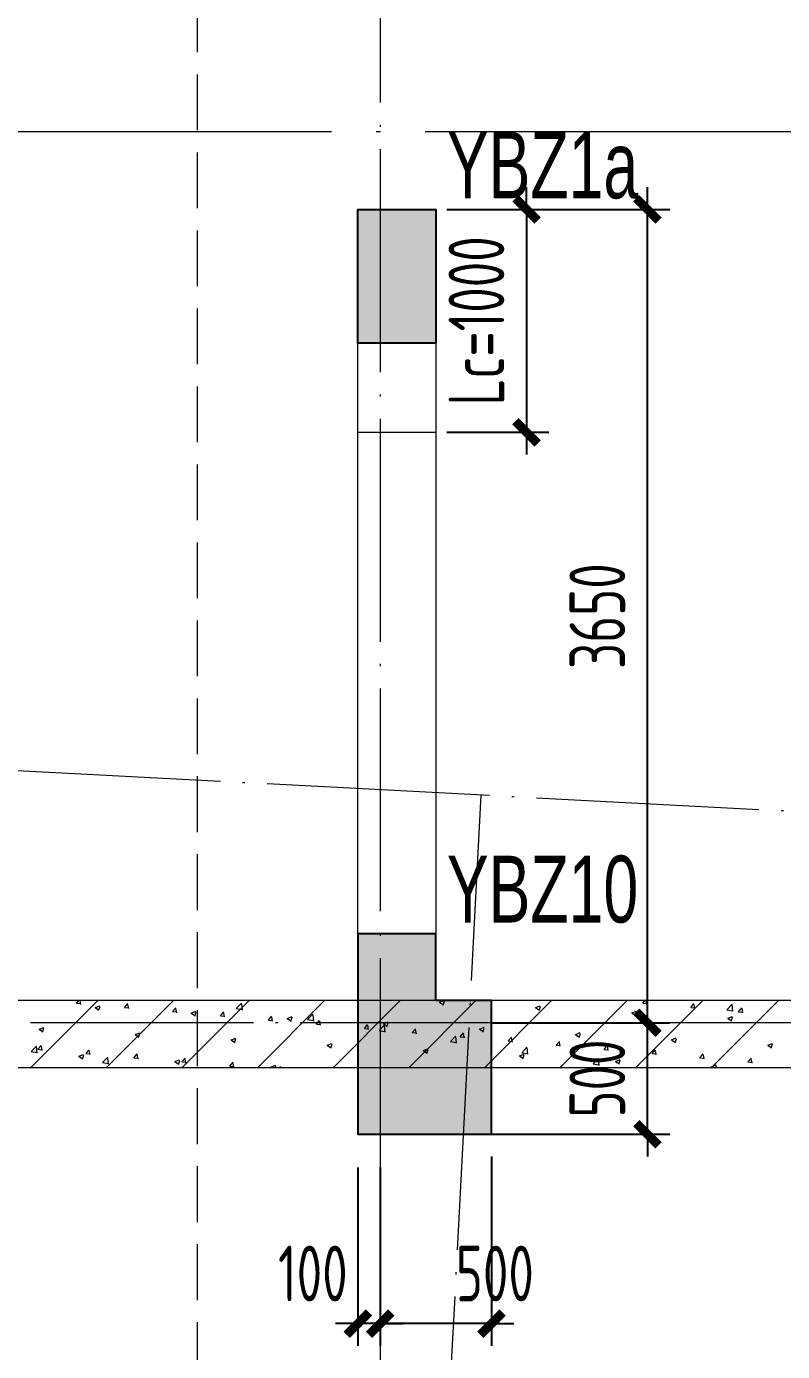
# Model space of a CAD drawing. Extents: x 5874492 to 7194610, y -939842 to -279257.
# Drawn here: x 6327158 to 6330551, y -477364 to -471418 of the extents above; entities that cross this region are included whole.
import ezdxf

# ---------------------------------------------------------------- set-up
doc = ezdxf.new("R2010")
doc.units = 0
doc.header["$LTSCALE"] = 1000
doc.linetypes.add('DASH', pattern=[0.35, 0.25, -0.1])
doc.linetypes.add('DOTE', pattern=[2.42, 2, -0.2, 0.02, -0.2])
for name, color, linetype, lineweight in [('A-轴线-塔楼', 1, 'DOTE', 9), ('S-基础-DQ', 6, 'Continuous', 20), ('S-基础-HATCH', 251, 'Continuous', 20), ('S-墙柱-DIM', 3, 'Continuous', 20), ('S-墙柱-Lc填充', 8, 'Continuous', 20), ('S-墙柱-WALL', 6, 'Continuous', 20), ('S-板-BEAM-CON', 2, 'Continuous', 20), ('S-轴网-轴线', 1, 'DOTE', 9), ('S-通用-TEXT', 7, 'Continuous', 20)]:
    doc.layers.add(name, color=color, linetype=linetype, lineweight=lineweight)
doc.layers.add('COLU_TH', color=5, linetype='Continuous')
doc.styles.add('BW_Dim', font='Bweng.shx', dxfattribs={"width": 0.7, "bigfont": 'hztxt.shx'})
doc.styles.add('TSSD_Dimension', font='tssdeng.shx', dxfattribs={"width": 0.7, "bigfont": 'tssdchn.shx'})
doc.dimstyles.new('TSSD_100_100', dxfattribs={"dimtxt": 250, "dimasz": 100, "dimexe": 100, "dimexo": 100, "dimgap": 100, "dimtad": 1, "dimdec": 0, "dimzin": 0, "dimdsep": 46, "dimtxsty": 'TSSD_Dimension', "dimblk": 'ARCHTICK', "dimcen": 0, "dimdle": 100, "dimclrt": 7, "dimadec": 0, "dimazin": 0, "dimtfac": 1, "dimtdec": 0, "dimtix": 1, "dimtmove": 2, "dimatfit": 0, "dimfxl": 0, "dimtolj": 1, "dimtzin": 0, "dimarcsym": 0})

# ---------------------------------------------------------------- blocks, each defined once
blk = doc.blocks.new('_ArchTick')
at = {"color": 0, "linetype": 'ByBlock', "const_width": 0.4}
blk.add_lwpolyline([(-0.5, -0.5), (0.5, 0.5)], dxfattribs=at)
blk = doc.blocks.new('*D1950')
at = {"layer": 'Defpoints', "color": 0, "transparency": 16777216}
for p in [(6329144.5, -475889.2), (6329944.5, -475889.2), (6329144.5, -476389.2)]:
    blk.add_point(p, dxfattribs=at)
at = {"layer": 'S-墙柱-DIM', "color": 0, "lineweight": -2, "transparency": 16777216}
for p, q in [((6329944.5, -475889.2), (6329944.5, -475789.2)), ((6329244.5, -475889.2), (6330044.5, -475889.2)), ((6329944.5, -476389.2), (6329944.5, -475889.2)), ((6329244.5, -476389.2), (6330044.5, -476389.2)), ((6329944.5, -476389.2), (6329944.5, -476489.2))]:
    blk.add_line(p, q, dxfattribs=at)
at = {"layer": 'S-墙柱-DIM', "color": 0, "lineweight": -2, "transparency": 16777216, "xscale": 100, "yscale": 100, "zscale": 100}
for p, rotation in [((6329944.5, -475889.2), 270), ((6329944.5, -476389.2), 90)]:
    blk.add_blockref('_ArchTick', p, dxfattribs=dict(at, rotation=rotation))
at = {"layer": 'S-墙柱-DIM', "color": 7, "transparency": 16777216, "insert": (6329719.5, -476139.2), "char_height": 250, "attachment_point": 5, "rotation": 90, "style": 'TSSD_Dimension'}
blk.add_mtext('\\A1;500', dxfattribs=at)
blk = doc.blocks.new('*D1951')
at = {"layer": 'Defpoints', "color": 0, "transparency": 16777216}
for p in [(6329144.5, -472239.2), (6329944.5, -472239.2), (6329144.5, -475889.2)]:
    blk.add_point(p, dxfattribs=at)
at = {"layer": 'S-墙柱-DIM', "color": 0, "lineweight": -2, "transparency": 16777216}
for p, q in [((6329944.5, -475989.2), (6329944.5, -472139.2)), ((6329244.5, -472239.2), (6330044.5, -472239.2)), ((6329244.5, -475889.2), (6330044.5, -475889.2))]:
    blk.add_line(p, q, dxfattribs=at)
at = {"layer": 'S-墙柱-DIM', "color": 0, "lineweight": -2, "transparency": 16777216, "xscale": 100, "yscale": 100, "zscale": 100}
for p, rotation in [((6329944.5, -472239.2), 90), ((6329944.5, -475889.2), 270)]:
    blk.add_blockref('_ArchTick', p, dxfattribs=dict(at, rotation=rotation))
at = {"layer": 'S-墙柱-DIM', "color": 7, "transparency": 16777216, "insert": (6329719.5, -474064.2), "char_height": 250, "attachment_point": 5, "rotation": 90, "style": 'TSSD_Dimension'}
blk.add_mtext('\\A1;3650', dxfattribs=at)
blk = doc.blocks.new('*D1952')
at = {"layer": 'Defpoints', "color": 0, "transparency": 16777216}
for p in [(6328744.5, -476439.2), (6329244.5, -476389.2), (6328744.5, -477239.2)]:
    blk.add_point(p, dxfattribs=at)
at = {"layer": 'S-墙柱-DIM', "color": 0, "lineweight": -2, "transparency": 16777216}
for p, q in [((6329244.5, -476489.2), (6329244.5, -477339.2)), ((6328744.5, -476539.2), (6328744.5, -477339.2)), ((6328744.5, -477239.2), (6328644.5, -477239.2)), ((6329244.5, -477239.2), (6328744.5, -477239.2)), ((6329244.5, -477239.2), (6329344.5, -477239.2))]:
    blk.add_line(p, q, dxfattribs=at)
at = {"layer": 'S-墙柱-DIM', "color": 0, "lineweight": -2, "transparency": 16777216, "xscale": 100, "yscale": 100, "zscale": 100}
blk.add_blockref('_ArchTick', (6328744.5, -477239.2), dxfattribs=at)
at = {"layer": 'S-墙柱-DIM', "color": 0, "lineweight": -2, "transparency": 16777216, "xscale": 100, "yscale": 100, "zscale": 100, "rotation": 180}
blk.add_blockref('_ArchTick', (6329244.5, -477239.2), dxfattribs=at)
at = {"layer": 'S-墙柱-DIM', "color": 7, "transparency": 16777216, "insert": (6329259.6, -477014.2), "char_height": 250, "attachment_point": 5, "style": 'TSSD_Dimension'}
blk.add_mtext('\\A1;500', dxfattribs=at)
blk = doc.blocks.new('*D1953')
at = {"layer": 'Defpoints', "color": 0, "transparency": 16777216}
for p in [(6328644.5, -476439.2), (6328744.5, -476439.2), (6328644.5, -477239.2)]:
    blk.add_point(p, dxfattribs=at)
at = {"layer": 'S-墙柱-DIM', "color": 0, "lineweight": -2, "transparency": 16777216}
for p, q in [((6328644.5, -476539.2), (6328644.5, -477339.2)), ((6328744.5, -476539.2), (6328744.5, -477339.2)), ((6328644.5, -477239.2), (6328544.5, -477239.2)), ((6328744.5, -477239.2), (6328644.5, -477239.2)), ((6328744.5, -477239.2), (6328844.5, -477239.2))]:
    blk.add_line(p, q, dxfattribs=at)
at = {"layer": 'S-墙柱-DIM', "color": 0, "lineweight": -2, "transparency": 16777216, "xscale": 100, "yscale": 100, "zscale": 100}
blk.add_blockref('_ArchTick', (6328644.5, -477239.2), dxfattribs=at)
at = {"layer": 'S-墙柱-DIM', "color": 0, "lineweight": -2, "transparency": 16777216, "xscale": 100, "yscale": 100, "zscale": 100, "rotation": 180}
blk.add_blockref('_ArchTick', (6328744.5, -477239.2), dxfattribs=at)
at = {"layer": 'S-墙柱-DIM', "color": 7, "transparency": 16777216, "insert": (6328442.9, -477014.2), "char_height": 250, "attachment_point": 5, "style": 'TSSD_Dimension'}
blk.add_mtext('\\A1;100', dxfattribs=at)
blk = doc.blocks.new('*D1989')
at = {"layer": 'Defpoints', "color": 0, "transparency": 16777216}
for p in [(6328944.5, -472239.2), (6328944.5, -473239.2), (6329402, -473239.2)]:
    blk.add_point(p, dxfattribs=at)
at = {"layer": 'S-墙柱-DIM', "color": 0, "lineweight": -2, "transparency": 16777216}
for p, q in [((6329402, -472239.2), (6329402, -472139.2)), ((6329044.5, -472239.2), (6329502, -472239.2)), ((6329402, -472239.2), (6329402, -473239.2)), ((6329044.5, -473239.2), (6329502, -473239.2)), ((6329402, -473239.2), (6329402, -473339.2))]:
    blk.add_line(p, q, dxfattribs=at)
at = {"layer": 'S-墙柱-DIM', "color": 0, "lineweight": -2, "transparency": 16777216, "xscale": 100, "yscale": 100, "zscale": 100}
for p, rotation in [((6329402, -472239.2), 270), ((6329402, -473239.2), 90)]:
    blk.add_blockref('_ArchTick', p, dxfattribs=dict(at, rotation=rotation))
at = {"layer": 'S-墙柱-DIM', "color": 7, "transparency": 16777216, "insert": (6329177, -472739.2), "char_height": 250, "attachment_point": 5, "rotation": 90, "style": 'TSSD_Dimension'}
blk.add_mtext('\\A1;Lc=1000', dxfattribs=at)
blk = doc.blocks.new('A$C3FF375C5')
at = {"layer": 'A-轴线-塔楼', "linetype": 'DOTE', "ltscale": 0.5}
for p, q in [((41100, 18440.3), (41100, -8548.9)), ((59891.4, 0), (-2283.6, 0))]:
    blk.add_line(p, q, dxfattribs=at)
at = {"layer": 'A-轴线-塔楼', "ltscale": 0.5}
for p, q in [((54883.4, 324.4), (37003.6, 1259.5)), ((41194.4, -5852.5), (41554, 1021.6))]:
    blk.add_line(p, q, dxfattribs=at)
blk = doc.blocks.new('sfdgjhgfhgkjhk')
at = {"layer": 'S-基础-DQ'}
for points in [[(6945492.3, 358792.4), (6945492.3, 356336.1), (6963809.2, 356336.1), (6963809.2, 354236.1), (6966809.2, 354236.1), (6966809.2, 354586.1), (6971909.2, 354586.1), (6971909.2, 347036.1), (6977909.2, 347036.1), (6977909.2, 339686.1), (6931592.3, 339686.1), (6931592.3, 336293.7)], [(6931892.3, 336293.7), (6931892.3, 339386.1), (6978209.2, 339386.1), (6978209.2, 347336.1), (6972209.2, 347336.1), (6972209.2, 354886.1), (6966509.2, 354886.1), (6966509.2, 354536.1), (6964109.2, 354536.1), (6964109.2, 356636.1), (6945792.3, 356636.1), (6945792.3, 358792.4)]]:
    blk.add_lwpolyline(points, dxfattribs=at)
at = {"layer": 'S-基础-HATCH'}
for p, q in [((6970442.1, 339386.1), (6970742.1, 339686.1)), ((6970647.5, 339673.9), (6970657.7, 339686.1)), ((6970647.5, 339673.9), (6970665.4, 339672.4)), ((6970666.1, 339669), (6970662.9, 339686.1)), ((6970730.6, 339654.1), (6970751.6, 339662.1)), ((6970730.6, 339654.1), (6970745.5, 339644)), ((6970746.2, 339640.7), (6970752.3, 339658.8)), ((6970781.5, 339386.1), (6971081.5, 339686.1)), ((6970862.6, 339655.1), (6970877.1, 339672.3)), ((6970862.6, 339655.1), (6970880.6, 339653.5)), ((6970881.2, 339650.2), (6970877.8, 339669)), ((6971077.8, 339636.3), (6971092.3, 339653.5)), ((6971077.8, 339636.3), (6971095.7, 339634.7)), ((6971096.4, 339631.4), (6971092.9, 339650.2)), ((6971120.9, 339386.1), (6971420.9, 339686.1)), ((6971161.7, 339630), (6971182.7, 339638.1)), ((6971177.3, 339616.6), (6971183.4, 339634.8)), ((6971293, 339617.5), (6971307.4, 339634.7)), ((6971311.6, 339612.5), (6971308.1, 339631.3)), ((6971364, 339650.4), (6971387.3, 339674.8)), ((6971364, 339650.4), (6971390.7, 339646.3)), ((6971391.3, 339643.4), (6971388, 339671.9)), ((6971460.3, 339386.1), (6971760.3, 339686.1)), ((6971799.8, 339386.1), (6972099.8, 339686.1)), ((6972139.2, 339386.1), (6972439.2, 339686.1)), ((6972276.1, 339678.8), (6972295.3, 339686.1)), ((6972276.1, 339678.8), (6972291, 339668.7)), ((6972291.7, 339665.4), (6972297.7, 339683.5)), ((6972478.6, 339386.1), (6972778.6, 339686.1)), ((6972707.2, 339654.7), (6972728.2, 339662.8)), ((6972707.2, 339654.7), (6972722.1, 339644.7)), ((6972722.8, 339641.3), (6972728.9, 339659.5)), ((6972818, 339386.1), (6973118, 339686.1)), ((6973138.4, 339630.7), (6973159.4, 339638.8)), ((6973153.9, 339617.3), (6973160, 339635.4)), ((6973157.4, 339386.1), (6973457.4, 339686.1)), ((6973188, 339673.7), (6973198.4, 339686.1)), ((6973188, 339673.7), (6973205.9, 339672.1)), ((6973206.6, 339668.8), (6973203.4, 339686.1)), ((6973403.1, 339654.9), (6973417.6, 339672.1)), ((6973403.1, 339654.9), (6973421.1, 339653.3)), ((6973421.7, 339649.9), (6973418.3, 339668.7)), ((6973496.8, 339386.1), (6973796.8, 339686.1)), ((6973565.4, 339644.7), (6973588.8, 339669.1)), ((6973565.4, 339644.7), (6973592.1, 339640.6)), ((6973592.7, 339637.7), (6973589.4, 339666.2)), ((6973618.3, 339636), (6973632.8, 339653.3)), ((6973618.3, 339636), (6973636.3, 339634.5)), ((6973636.9, 339631.1), (6973633.4, 339649.9)), ((6971161.7, 339630), (6971176.7, 339620)), ((6971293, 339617.5), (6971310.9, 339615.9)), ((6971508.2, 339598.6), (6971522.6, 339615.9)), ((6971508.2, 339598.6), (6971526.1, 339597.1)), ((6971526.8, 339593.7), (6971523.3, 339612.5)), ((6971592.9, 339606), (6971613.9, 339614.1)), ((6971592.9, 339606), (6971607.8, 339596)), ((6971608.5, 339592.6), (6971614.5, 339610.7)), ((6971684.1, 339600.8), (6971707.5, 339625.1)), ((6971684.1, 339600.8), (6971710.8, 339596.6)), ((6971711.5, 339593.8), (6971708.2, 339622.3)), ((6971723.3, 339579.8), (6971737.8, 339597)), ((6971723.3, 339579.8), (6971741.3, 339578.2)), ((6971741.9, 339574.9), (6971738.5, 339593.7)), ((6971938.5, 339561), (6971953, 339578.2)), ((6971957.1, 339556.1), (6971953.7, 339574.9)), ((6972004.3, 339551.1), (6972027.7, 339575.5)), ((6972024, 339582), (6972045, 339590.1)), ((6972024, 339582), (6972038.9, 339571.9)), ((6972031.6, 339544.1), (6972028.3, 339572.6)), ((6972039.6, 339568.6), (6972045.7, 339586.7)), ((6973138.4, 339630.7), (6973153.3, 339620.6)), ((6973569.5, 339606.7), (6973590.5, 339614.7)), ((6973569.5, 339606.7), (6973584.4, 339596.6)), ((6973585.1, 339593.3), (6973591.2, 339611.4)), ((6970478.5, 339557.3), (6970499.5, 339565.4)), ((6970478.5, 339557.3), (6970493.5, 339547.2)), ((6970494.1, 339543.9), (6970500.2, 339562)), ((6970909.7, 339533.3), (6970930.7, 339541.4)), ((6970909.7, 339533.3), (6970924.6, 339523.2)), ((6970925.3, 339519.9), (6970931.3, 339538)), ((6971340.8, 339509.3), (6971361.8, 339517.3)), ((6971356.4, 339495.9), (6971362.5, 339514)), ((6971938.5, 339561), (6971956.5, 339559.4)), ((6972004.3, 339551.1), (6972031, 339547)), ((6972153.7, 339542.2), (6972168.2, 339559.4)), ((6972153.7, 339542.2), (6972171.6, 339540.6)), ((6972172.3, 339537.2), (6972168.8, 339556)), ((6972324.5, 339501.5), (6972347.9, 339525.8)), ((6972351.8, 339494.5), (6972348.5, 339522.9)), ((6972368.9, 339523.3), (6972383.3, 339540.6)), ((6972368.9, 339523.3), (6972386.8, 339521.8)), ((6972387.5, 339518.4), (6972384, 339537.2)), ((6972455.2, 339558), (6972476.2, 339566)), ((6972455.2, 339558), (6972470.1, 339547.9)), ((6972470.7, 339544.6), (6972476.8, 339562.7)), ((6972584.1, 339504.5), (6972598.5, 339521.7)), ((6972602.7, 339499.6), (6972599.2, 339518.4)), ((6972886.3, 339533.9), (6972907.3, 339542)), ((6972886.3, 339533.9), (6972901.2, 339523.9)), ((6972901.9, 339520.5), (6972908, 339538.7)), ((6973317.4, 339509.9), (6973338.4, 339518)), ((6973333, 339496.5), (6973339.1, 339514.6)), ((6970443.2, 339457.5), (6970466.6, 339481.9)), ((6970443.2, 339457.5), (6970469.9, 339453.4)), ((6970470.6, 339450.5), (6970467.2, 339479)), ((6970473.9, 339467.1), (6970488.4, 339484.3)), ((6970473.9, 339467.1), (6970491.8, 339465.5)), ((6970492.5, 339462.2), (6970489, 339481)), ((6970689.1, 339448.3), (6970703.5, 339465.5)), ((6970707.7, 339443.4), (6970704.2, 339462.2)), ((6971340.8, 339509.3), (6971355.7, 339499.2)), ((6971771.9, 339485.2), (6971793, 339493.3)), ((6971771.9, 339485.2), (6971786.9, 339475.2)), ((6971787.5, 339471.8), (6971793.6, 339490)), ((6972203.1, 339461.2), (6972224.1, 339469.3)), ((6972203.1, 339461.2), (6972218, 339451.1)), ((6972218.7, 339447.8), (6972224.8, 339465.9)), ((6972324.5, 339501.5), (6972351.2, 339497.3)), ((6972584.1, 339504.5), (6972602, 339502.9)), ((6972644.7, 339451.8), (6972668, 339476.2)), ((6972672, 339444.8), (6972668.7, 339473.3)), ((6972799.2, 339485.7), (6972813.7, 339502.9)), ((6972799.2, 339485.7), (6972817.2, 339484.1)), ((6972817.8, 339480.8), (6972814.4, 339499.6)), ((6973014.4, 339466.8), (6973028.9, 339484.1)), ((6973014.4, 339466.9), (6973032.3, 339465.3)), ((6973033, 339461.9), (6973029.5, 339480.7)), ((6973229.6, 339448), (6973244.1, 339465.3)), ((6973248.2, 339443.1), (6973244.7, 339461.9)), ((6973317.4, 339509.9), (6973332.4, 339499.9)), ((6973748.6, 339485.9), (6973769.6, 339494)), ((6973748.6, 339485.9), (6973763.5, 339475.8)), ((6973764.2, 339472.5), (6973770.2, 339490.6)), ((6970657.6, 339436.5), (6970678.6, 339444.6)), ((6970657.6, 339436.5), (6970672.5, 339426.5)), ((6970673.2, 339423.1), (6970679.3, 339441.3)), ((6970689.1, 339448.3), (6970707, 339446.7)), ((6970763.4, 339407.8), (6970786.8, 339432.2)), ((6970763.4, 339407.8), (6970790.1, 339403.7)), ((6970790.7, 339400.8), (6970787.4, 339429.3)), ((6970904.3, 339429.4), (6970918.7, 339446.7)), ((6970904.3, 339429.4), (6970922.2, 339427.9)), ((6970922.9, 339424.5), (6970919.4, 339443.3)), ((6971088.7, 339412.5), (6971109.7, 339420.6)), ((6971088.7, 339412.5), (6971103.7, 339402.4)), ((6971104.3, 339399.1), (6971110.4, 339417.2)), ((6971119.4, 339410.6), (6971133.9, 339427.9)), ((6971119.4, 339410.6), (6971137.4, 339409.1)), ((6971138, 339405.7), (6971134.6, 339424.5)), ((6971334.6, 339391.8), (6971349.1, 339409)), ((6971353.2, 339386.9), (6971349.7, 339405.7)), ((6971519.9, 339388.5), (6971540.9, 339396.5)), ((6972634.2, 339437.2), (6972655.2, 339445.2)), ((6972634.2, 339437.2), (6972649.1, 339427.1)), ((6972644.7, 339451.8), (6972671.3, 339447.7)), ((6972649.8, 339423.8), (6972655.9, 339441.9)), ((6972964.8, 339402.2), (6972988.2, 339426.5)), ((6972964.8, 339402.2), (6972991.5, 339398)), ((6972992.2, 339395.1), (6972988.9, 339423.6)), ((6973065.4, 339413.2), (6973086.4, 339421.2)), ((6973065.4, 339413.2), (6973080.3, 339403.1)), ((6973080.9, 339399.8), (6973087, 339417.9)), ((6973229.6, 339448), (6973247.5, 339446.5)), ((6973444.8, 339429.2), (6973459.2, 339446.4)), ((6973444.8, 339429.2), (6973462.7, 339427.6)), ((6973463.4, 339424.3), (6973459.9, 339443.1)), ((6973496.5, 339389.1), (6973517.5, 339397.2)), ((6973515.6, 339386.1), (6973518.2, 339393.9)), ((6973659.9, 339410.4), (6973674.4, 339427.6)), ((6973659.9, 339410.4), (6973677.9, 339408.8)), ((6973678.5, 339405.5), (6973675.1, 339424.3)), ((6971334.6, 339391.8), (6971352.5, 339390.2)), ((6971519.9, 339388.5), (6971523.4, 339386.1)), ((6971539.2, 339386.1), (6971541.5, 339393.2)), ((6971560.8, 339386.1), (6971564.3, 339390.2)), ((6971565.1, 339386.1), (6971564.9, 339386.9)), ((6973496.5, 339389.1), (6973501, 339386.1))]:
    blk.add_line(p, q, dxfattribs=at)

msp = doc.modelspace()

# ---------------------------------------------------------------- hatches: boundary and pattern name
at = {"layer": 'S-基础-HATCH'}
h = msp.add_hatch(color=256, dxfattribs=at)
h.paths.add_polyline_path([(6328994.5, -466659.2), (6328644.5, -466659.2), (6328644.5, -466189.2), (6328494.5, -466189.2), (6328494.5, -465989.2), (6328344.5, -465989.2), (6328344.5, -465689.2), (6328644.5, -465689.2), (6328644.5, -465389.2), (6328994.5, -465389.2)])
h.paths.add_polyline_path([(6293494.5, -466659.2), (6293844.5, -466659.2), (6293844.5, -466189.2), (6293994.5, -466189.2), (6293994.5, -465989.2), (6294144.5, -465989.2), (6294144.5, -465689.2), (6293844.5, -465689.2), (6293844.5, -465389.2), (6293494.5, -465389.2)])
h.paths.add_polyline_path([(6300644.5, -463139.2), (6300644.5, -463439.2), (6300944.5, -463439.2), (6300944.5, -463364.2), (6301144.5, -463364.2), (6301144.5, -462864.2), (6300944.5, -462864.2), (6300944.5, -462639.2), (6300644.5, -462639.2), (6300644.5, -462939.2), (6300344.5, -462939.2), (6300344.5, -463139.2)])
h.paths.add_polyline_path([(6314194.5, -464389.2), (6313894.5, -464389.2), (6313894.5, -463489.2), (6313594.5, -463489.2), (6313594.5, -463189.2), (6314394.6, -463189.2), (6314394.6, -463689.2), (6314194.5, -463689.2)])
h.paths.add_polyline_path([(6308294.5, -464389.2), (6308594.5, -464389.2), (6308594.5, -463489.2), (6308894.5, -463489.2), (6308894.5, -463189.2), (6308094.5, -463189.2), (6308094.5, -463689.2), (6308294.5, -463689.2)])
h.paths.add_polyline_path([(6311794.5, -463289.2), (6312294.5, -463289.2), (6312294.5, -462889.2), (6312494.5, -462889.2), (6312494.5, -463189.2), (6312794.5, -463189.2), (6312794.5, -463489.2), (6311794.5, -463489.2)])
h.paths.add_polyline_path([(6310694.5, -463289.2), (6310194.5, -463289.2), (6310194.5, -462889.2), (6309994.5, -462889.2), (6309994.5, -463189.2), (6309694.5, -463189.2), (6309694.5, -463489.2), (6310694.5, -463489.2)])
h.paths.add_polyline_path([(6312494.5, -461889.2), (6312294.5, -461889.2), (6312294.5, -461189.2), (6311994.5, -461189.2), (6311994.5, -460989.2), (6312894.5, -460989.2), (6312894.5, -461589.2), (6312494.5, -461589.2)])
h.paths.add_polyline_path([(6309994.5, -461889.2), (6310194.5, -461889.2), (6310194.5, -461189.2), (6310494.5, -461189.2), (6310494.5, -460989.2), (6309594.5, -460989.2), (6309594.5, -461589.2), (6309994.5, -461589.2)])
h.paths.add_polyline_path([(6320544.5, -464339.2), (6320844.5, -464339.2), (6320844.5, -463439.2), (6321144.5, -463439.2), (6321144.5, -463239.2), (6320844.5, -463239.2), (6320844.5, -462939.2), (6320544.5, -462939.2), (6320544.5, -463239.2), (6320344.5, -463239.2), (6320344.5, -463739.2), (6320544.5, -463739.2)])
h.paths.add_polyline_path([(6323344.5, -462789.2), (6323544.5, -462789.2), (6323544.5, -463439.2), (6323044.5, -463439.2), (6323044.5, -463239.2), (6323344.5, -463239.2)])
h.paths.add_polyline_path([(6325544.5, -475739.2), (6324794.5, -475739.2), (6324794.5, -475589.2), (6324794.5, -475289.2), (6324444.5, -475289.2), (6324444.5, -475589.2), (6324444.5, -475739.2), (6323744.5, -475739.2), (6323744.5, -476089.2), (6325544.5, -476089.2)])
h.paths.add_polyline_path([(6317044.5, -475739.2), (6317769.5, -475739.2), (6317769.5, -475589.2), (6317769.5, -475239.2), (6318119.5, -475239.2), (6318119.5, -475589.2), (6318119.5, -475739.2), (6318844.5, -475739.2), (6318844.5, -476089.2), (6317044.5, -476089.2)])
h.paths.add_polyline_path([(6310344.5, -475739.2), (6311069.5, -475739.2), (6311069.5, -475589.2), (6311069.5, -475239.2), (6311419.5, -475239.2), (6311419.5, -475589.2), (6311419.5, -475739.2), (6312144.5, -475739.2), (6312144.5, -476089.2), (6310344.5, -476089.2)])
h.paths.add_polyline_path([(6324444.5, -472639.2), (6324444.5, -472039.2), (6324794.5, -472039.2), (6324794.5, -472639.2)])
h.paths.add_polyline_path([(6303644.5, -475739.2), (6304369.5, -475739.2), (6304369.5, -475589.2), (6304369.5, -475239.2), (6304719.5, -475239.2), (6304719.5, -475589.2), (6304719.5, -475589.2), (6304719.5, -475739.2), (6305444.5, -475739.2), (6305444.5, -476089.2), (6303644.5, -476089.2)])
h.paths.add_polyline_path([(6296944.5, -475739.2), (6297694.5, -475739.2), (6297694.5, -475539.2), (6297694.5, -475239.2), (6298044.5, -475239.2), (6298044.5, -475539.2), (6298044.5, -475739.2), (6298744.5, -475739.2), (6298744.5, -476089.2), (6296944.5, -476089.2)])
h.paths.add_polyline_path([(6287894.5, -475789.2), (6287894.5, -475489.2), (6287544.5, -475489.2), (6287544.5, -476389.2), (6288044.5, -476389.2), (6288044.5, -475789.2)])
h.paths.add_polyline_path([(6287894.5, -468489.2), (6288634.5, -468489.2), (6288634.5, -468139.2), (6287544.5, -468139.2), (6287544.5, -468839.2), (6287894.5, -468839.2)])
h.paths.add_polyline_path([(6293494.5, -468489.2), (6293494.5, -468789.2), (6293844.5, -468789.2), (6293844.5, -468139.2), (6292919.5, -468139.2), (6292919.5, -468489.2)])
h.paths.add_polyline_path([(6293844.5, -470589.2), (6293844.5, -471189.2), (6293494.5, -471189.2), (6293494.5, -470589.2)])
h.paths.add_polyline_path([(6293494.5, -472239.2), (6293844.5, -472239.2), (6293844.5, -472839.2), (6293494.5, -472839.2)])
h.paths.add_polyline_path([(6293494.5, -475789.2), (6293244.5, -475789.2), (6293244.5, -476389.2), (6293844.5, -476389.2), (6293844.5, -475489.2), (6293494.5, -475489.2)])
h.paths.add_polyline_path([(6297694.5, -472039.2), (6298044.5, -472039.2), (6298044.5, -472639.2), (6297694.5, -472639.2)])
h.paths.add_polyline_path([(6293494.5, -461389.2), (6293494.5, -461689.2), (6293844.5, -461689.2), (6293844.5, -460639.2), (6293194.5, -460639.2), (6293194.5, -461389.2)])
h.paths.add_polyline_path([(6296144.5, -465689.2), (6296544.5, -465689.2), (6296544.5, -465989.2), (6296144.5, -465989.2)])
h.paths.add_polyline_path([(6300644.5, -460839.2), (6300344.5, -460839.2), (6300344.5, -460539.2), (6301244.5, -460539.2), (6301244.5, -461139.2), (6300944.5, -461139.2), (6300944.5, -461439.2), (6300644.5, -461439.2)])
h.paths.add_polyline_path([(6300944.5, -464339.2), (6300644.5, -464339.2), (6300644.5, -463939.2), (6300944.5, -463939.2)])
h.paths.add_polyline_path([(6298544.5, -460839.2), (6298544.5, -461339.2), (6298344.5, -461339.2), (6298344.5, -460539.2), (6298844.5, -460539.2), (6298844.5, -460839.2)])
h.paths.add_polyline_path([(6298544.5, -462939.2), (6298544.5, -462439.2), (6298344.5, -462439.2), (6298344.5, -463139.2), (6298844.5, -463139.2), (6298844.5, -462939.2)])
h.paths.add_polyline_path([(6300619.5, -465989.2), (6300619.5, -465689.2), (6301019.5, -465689.2), (6301019.5, -465989.2)])
h.paths.add_polyline_path([(6302244.5, -465989.2), (6302244.5, -466329.2), (6302744.5, -466329.2), (6302744.5, -465689.2), (6301944.5, -465689.2), (6301944.5, -465989.2)])
h.paths.add_polyline_path([(6298044.5, -468389.2), (6297694.5, -468389.2), (6297694.5, -467989.2), (6298044.5, -467989.2)])
h.paths.add_polyline_path([(6298044.5, -465989.2), (6298294.5, -465989.2), (6298294.5, -465689.2), (6297694.5, -465689.2), (6297694.5, -466289.2), (6298044.5, -466289.2)])
h.paths.add_polyline_path([(6301594.5, -470189.2), (6301244.5, -470189.2), (6301244.5, -469789.2), (6301594.5, -469789.2)])
h.paths.add_polyline_path([(6301594.5, -467789.2), (6302494.5, -467789.2), (6302494.5, -467489.2), (6301244.5, -467489.2), (6301244.5, -468089.2), (6301594.5, -468089.2)])
h.paths.add_polyline_path([(6307494.5, -467789.2), (6307494.5, -468089.2), (6307844.5, -468089.2), (6307844.5, -467489.2), (6306594.5, -467489.2), (6306594.5, -467789.2)])
h.paths.add_polyline_path([(6307844.5, -469789.2), (6307844.5, -470189.2), (6307494.5, -470189.2), (6307494.5, -469789.2)])
h.paths.add_polyline_path([(6305044.5, -467489.2), (6305044.5, -467689.2), (6304719.5, -467689.2), (6304719.5, -467989.2), (6304369.5, -467989.2), (6304369.5, -467689.2), (6304044.5, -467689.2), (6304044.5, -467489.2)])
h.paths.add_polyline_path([(6304719.5, -470189.2), (6304369.5, -470189.2), (6304369.5, -469789.2), (6304719.5, -469789.2)])
h.paths.add_polyline_path([(6301594.5, -474289.2), (6301244.5, -474289.2), (6301244.5, -473889.2), (6301594.5, -473889.2)])
h.paths.add_polyline_path([(6301594.5, -472089.2), (6301844.5, -472089.2), (6301844.5, -471789.2), (6301244.5, -471789.2), (6301244.5, -472389.2), (6301594.5, -472389.2)])
h.paths.add_polyline_path([(6307494.5, -472089.2), (6307494.5, -472389.2), (6307844.5, -472389.2), (6307844.5, -471789.2), (6307244.5, -471789.2), (6307244.5, -472089.2)])
h.paths.add_polyline_path([(6307844.5, -473889.2), (6307844.5, -474289.2), (6307494.5, -474289.2), (6307494.5, -473889.2)])
h.paths.add_polyline_path([(6304369.5, -471389.2), (6304719.5, -471389.2), (6304719.5, -471989.2), (6304369.5, -471989.2)])
h.paths.add_polyline_path([(6311069.5, -472039.2), (6311419.5, -472039.2), (6311419.5, -472639.2), (6311069.5, -472639.2)])
h.paths.add_polyline_path([(6320894.5, -467789.2), (6320894.5, -468089.2), (6321244.5, -468089.2), (6321244.5, -467489.2), (6319994.5, -467489.2), (6319994.5, -467789.2)])
h.paths.add_polyline_path([(6321244.5, -469789.2), (6321244.5, -470189.2), (6320894.5, -470189.2), (6320894.5, -469789.2)])
h.paths.add_polyline_path([(6320894.5, -472089.2), (6320894.5, -472389.2), (6321244.5, -472389.2), (6321244.5, -471789.2), (6320644.5, -471789.2), (6320644.5, -472089.2)])
h.paths.add_polyline_path([(6321244.5, -473889.2), (6321244.5, -474289.2), (6320894.5, -474289.2), (6320894.5, -473889.2)])
h.paths.add_polyline_path([(6318444.5, -467489.2), (6318444.5, -467689.2), (6318119.5, -467689.2), (6318119.5, -467989.2), (6317769.5, -467989.2), (6317769.5, -467689.2), (6317444.5, -467689.2), (6317444.5, -467489.2)])
h.paths.add_polyline_path([(6318119.5, -470189.2), (6317769.5, -470189.2), (6317769.5, -469789.2), (6318119.5, -469789.2)])
h.paths.add_polyline_path([(6314994.5, -470189.2), (6314644.5, -470189.2), (6314644.5, -469789.2), (6314994.5, -469789.2)])
h.paths.add_polyline_path([(6314994.5, -467789.2), (6315894.5, -467789.2), (6315894.5, -467489.2), (6314644.5, -467489.2), (6314644.5, -468089.2), (6314994.5, -468089.2)])
h.paths.add_polyline_path([(6317769.5, -471389.2), (6318119.5, -471389.2), (6318119.5, -471989.2), (6317769.5, -471989.2)])
h.paths.add_polyline_path([(6314994.5, -474289.2), (6314644.5, -474289.2), (6314644.5, -473889.2), (6314994.5, -473889.2)])
h.paths.add_polyline_path([(6314994.5, -472089.2), (6315244.5, -472089.2), (6315244.5, -471789.2), (6314644.5, -471789.2), (6314644.5, -472389.2), (6314994.5, -472389.2)])
h.paths.add_polyline_path([(6328994.5, -475789.2), (6328994.5, -475489.2), (6328644.5, -475489.2), (6328644.5, -476389.2), (6329244.5, -476389.2), (6329244.5, -475789.2)])
h.paths.add_polyline_path([(6328644.5, -472839.2), (6328644.5, -472239.2), (6328994.5, -472239.2), (6328994.5, -472839.2)])
h.paths.add_polyline_path([(6328994.5, -471189.2), (6328644.5, -471189.2), (6328644.5, -470789.2), (6328994.5, -470789.2)])
h.paths.add_polyline_path([(6328994.5, -468489.2), (6329344.5, -468489.2), (6329344.5, -468139.2), (6328644.5, -468139.2), (6328644.5, -468789.2), (6328994.5, -468789.2)])
h.paths.add_polyline_path([(6328994.3, -461289.2), (6329294.5, -461289.2), (6329294.5, -460639.2), (6328644.5, -460639.2), (6328644.5, -461589.2), (6328994.3, -461589.2)])
h.paths.add_polyline_path([(6326344.5, -465989.2), (6325944.5, -465989.2), (6325944.5, -465689.2), (6326344.5, -465689.2)])
h.paths.add_polyline_path([(6324444.5, -465989.2), (6324444.5, -466289.2), (6324794.5, -466289.2), (6324794.5, -465689.2), (6324194.5, -465689.2), (6324194.5, -465989.2)])
h.paths.add_polyline_path([(6324794.5, -467989.2), (6324794.5, -468389.2), (6324444.5, -468389.2), (6324444.5, -467989.2)])
h.paths.add_polyline_path([(6320844.5, -461239.2), (6321144.5, -461239.2), (6321144.5, -460939.2), (6320244.5, -460939.2), (6320244.5, -461539.2), (6320544.5, -461539.2), (6320544.5, -461839.2), (6320844.5, -461839.2)])
h.paths.add_polyline_path([(6323344.5, -461239.2), (6323344.5, -461689.2), (6323544.5, -461689.2), (6323544.5, -460639.2), (6323044.5, -460639.2), (6323044.5, -460939.2), (6322744.5, -460939.2), (6322744.5, -461239.2)])
h.paths.add_polyline_path([(6320244.5, -465989.2), (6320544.5, -465989.2), (6320544.5, -465689.2), (6319744.5, -465689.2), (6319744.5, -466329.2), (6320244.5, -466329.2)])
h.paths.add_polyline_path([(6321594.5, -465689.2), (6321869.5, -465689.2), (6321869.5, -465989.2), (6321594.5, -465989.2)])
h.paths.add_polyline_path([(6313894.5, -465989.2), (6313894.5, -465689.2), (6314294.5, -465689.2), (6314294.5, -465989.2)])
h.paths.add_polyline_path([(6315644.5, -465989.2), (6315644.5, -466329.2), (6316144.5, -466329.2), (6316144.5, -465689.2), (6315344.5, -465689.2), (6315344.5, -465989.2)])
h.paths.add_polyline_path([(6311694.5, -465689.2), (6311694.5, -465989.2), (6311419.5, -465989.2), (6311419.5, -466289.2), (6311069.5, -466289.2), (6311069.5, -465989.2), (6310994.5, -465989.2), (6310994.5, -465689.2)])
h.paths.add_polyline_path([(6311419.5, -468389.2), (6311069.5, -468389.2), (6311069.5, -467989.2), (6311419.5, -467989.2)])
h.paths.add_polyline_path([(6306844.5, -465989.2), (6307144.5, -465989.2), (6307144.5, -465689.2), (6306344.5, -465689.2), (6306344.5, -466329.2), (6306844.5, -466329.2)])
h.paths.add_polyline_path([(6308194.5, -465689.2), (6308594.5, -465689.2), (6308594.5, -465989.2), (6308194.5, -465989.2)])
h.paths.add_polyline_path([(6334594.5, -468489.2), (6334444.5, -468489.2), (6333854.5, -468489.2), (6333854.5, -468139.2), (6334944.5, -468139.2), (6334944.5, -468989.2), (6334594.5, -468989.2)])
h.paths.add_polyline_path([(6334594.5, -475789.2), (6334444.5, -475789.2), (6334444.5, -476389.2), (6334944.5, -476389.2), (6334944.5, -475489.2), (6334594.5, -475489.2)])

# ---------------------------------------------------------------- linework, layer by layer
at = {"layer": 'COLU_TH'}
for points in [[(6328644.5, -472839.2), (6328644.5, -472239.2), (6328994.5, -472239.2), (6328994.5, -472839.2)], [(6328994.5, -475789.2), (6328994.5, -475489.2), (6328644.5, -475489.2), (6328644.5, -476389.2), (6329244.5, -476389.2), (6329244.5, -475789.2)]]:
    msp.add_lwpolyline(points, close=True, dxfattribs=at)
at = {"layer": 'S-墙柱-Lc填充'}
msp.add_line((6328644.5, -473239.2), (6328994.5, -473239.2), dxfattribs=at)
at = {"layer": 'S-墙柱-WALL'}
msp.add_lwpolyline([(6328644.5, -476389.2), (6328644.5, -472239.2), (6328994.5, -472239.2), (6328994.5, -475789.2), (6329244.5, -475789.2), (6329244.5, -476389.2)], close=True, dxfattribs=at)
at = {"layer": 'S-板-BEAM-CON', "linetype": 'DASH'}
msp.add_lwpolyline([(6327924.5, -478533.1), (6327924.5, -478533.1), (6327924.5, -467242.1), (6330948.9, -467242.1), (6330948.9, -457313.7), (6325335.5, -456918.2), (6325747.5, -444588.6), (6342927.6, -445514.5), (6340936.4, -482067.3), (6327810, -481279.7)], close=True, dxfattribs=at)
at = {"layer": 'S-轴网-轴线'}
msp.add_lwpolyline([(6321686.3, -471889.2), (6338731.1, -471889.2)], dxfattribs=at)

# ---------------------------------------------------------------- block references
msp.add_blockref('sfdgjhgfhgkjhk', (-643264.6, -815475.3))
at = {"layer": 'S-轴网-轴线', "ltscale": 0.2}
msp.add_blockref('A$C3FF375C5', (6287644.5, -475889.2), dxfattribs=at)

# ---------------------------------------------------------------- texts
at = {"layer": 'S-通用-TEXT', "color": 6, "style": 'BW_Dim', "width": 0.7}
msp.add_text('YBZ1a', height=300, dxfattribs=at).set_placement((6329044.5, -472189.2))
at = {"layer": 'S-通用-TEXT', "style": 'BW_Dim', "width": 0.7}
msp.add_text('YBZ10', height=300, dxfattribs=at).set_placement((6329044.5, -475439.2))

# ---------------------------------------------------------------- dimensions: what is measured, and where the dimension line sits
at = {"layer": 'S-墙柱-DIM'}
dim = msp.add_linear_dim(base=(6329402, -473239.2), p1=(6328944.5, -472239.2), p2=(6328944.5, -473239.2), angle=270, text='Lc=<>', dimstyle='TSSD_100_100', dxfattribs=at)
dim.commit()
dim.dimension.update_dxf_attribs({"geometry": '*D1989', "text_midpoint": (6329177, -472739.2)})
for base, p1, p2, picture, middle in [((6329944.5, -472239.2), (6329144.5, -475889.2), (6329144.5, -472239.2), '*D1951', (6329719.5, -474064.2)), ((6329944.5, -475889.2), (6329144.5, -476389.2), (6329144.5, -475889.2), '*D1950', (6329719.5, -476139.2))]:
    dim = msp.add_linear_dim(base=base, p1=p1, p2=p2, angle=90, dimstyle='TSSD_100_100', dxfattribs=at)
    dim.commit()
    dim.dimension.update_dxf_attribs({"geometry": picture, "text_midpoint": middle})
for base, p1, p2, picture, middle in [((6328644.5, -477239.2), (6328744.5, -476439.2), (6328644.5, -476439.2), '*D1953', (6328442.9, -477014.2)), ((6328744.5, -477239.2), (6329244.5, -476389.2), (6328744.5, -476439.2), '*D1952', (6329259.6, -477014.2))]:
    dim = msp.add_linear_dim(base=base, p1=p1, p2=p2, angle=180, dimstyle='TSSD_100_100', dxfattribs=at)
    dim.commit()
    dim.dimension.update_dxf_attribs({"geometry": picture, "text_midpoint": middle, "dimtype": 128})

doc.saveas('drawing.dxf')
